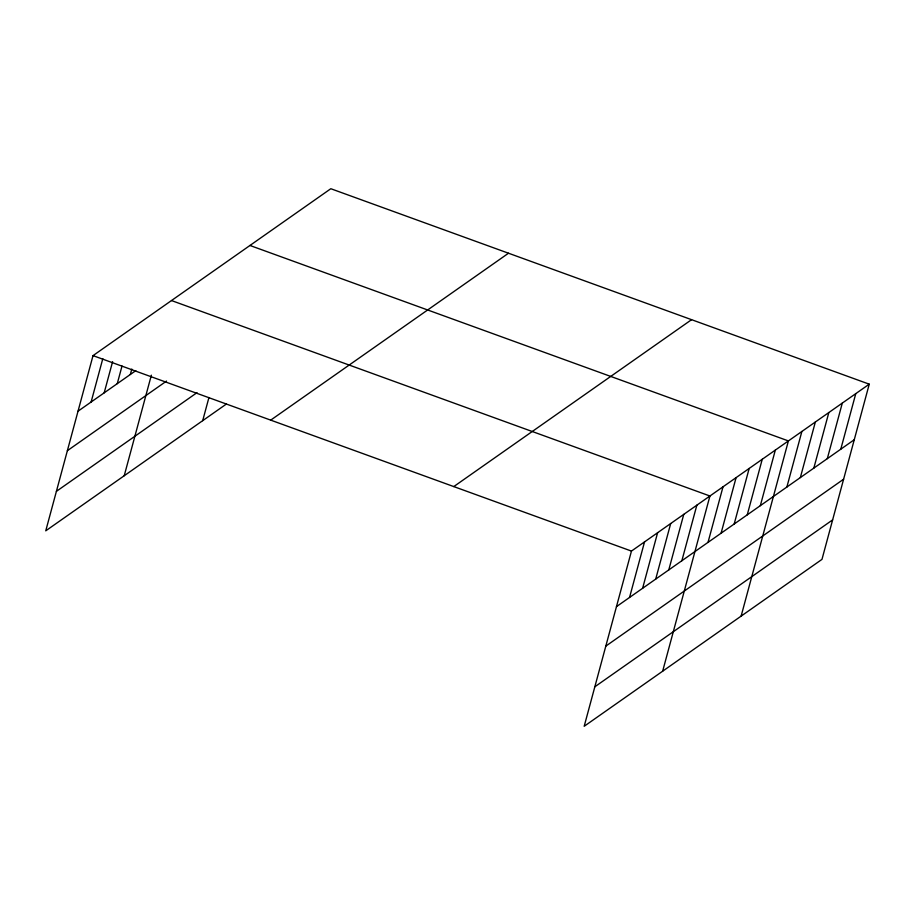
<?xml version="1.0" encoding="UTF-8"?>
<svg xmlns="http://www.w3.org/2000/svg" width="915" height="915" viewBox="0 0 915 915"><rect width="100%" height="100%" fill="white"/><g stroke="black" fill="none" stroke-linecap="round" stroke-linejoin="round"><path stroke-width="1.37" d="M869.25 384.174L631.453 551.082L584.182 726.281L821.979 559.374L869.25 384.174L330.818 188.719L93.021 355.626L45.75 530.826L226.28 404.11M91.111 402.017L102.812 358.646M104.184 392.832L112.602 361.665M117.269 383.66L122.015 366.034M130.342 374.475L131.806 369.054M124.223 475.743L151.364 375.173M202.695 420.671L208.94 397.522M629.543 597.472L644.537 541.897M642.616 588.288L657.611 532.724M655.7 579.115L670.695 523.54M668.774 569.931L683.768 514.367M681.858 560.746L696.853 505.183M662.654 671.198L709.926 495.999L171.494 300.555M708.016 542.389L723.01 486.826M721.089 533.205L736.083 477.641M734.173 524.032L749.168 468.457M747.246 514.848L762.241 459.284M760.331 505.675L775.325 450.1M741.127 616.115L788.398 440.927L249.967 245.472M786.877 487.032L801.872 431.468M800.351 477.573L815.345 422.009M813.835 468.114L828.83 412.551M827.309 458.655L842.303 403.092M840.782 449.196L855.777 393.633M78.027 411.201L135.797 370.655M67.378 450.672L166.553 381.063M56.398 491.344L197 392.661M270.703 420.134L508.5 253.226M453.771 486.586L691.568 319.678M616.458 606.645L854.255 439.738M605.81 646.127L843.607 479.22M594.83 686.799L832.627 519.892M93.021 355.626L631.453 551.082"/></g></svg>
